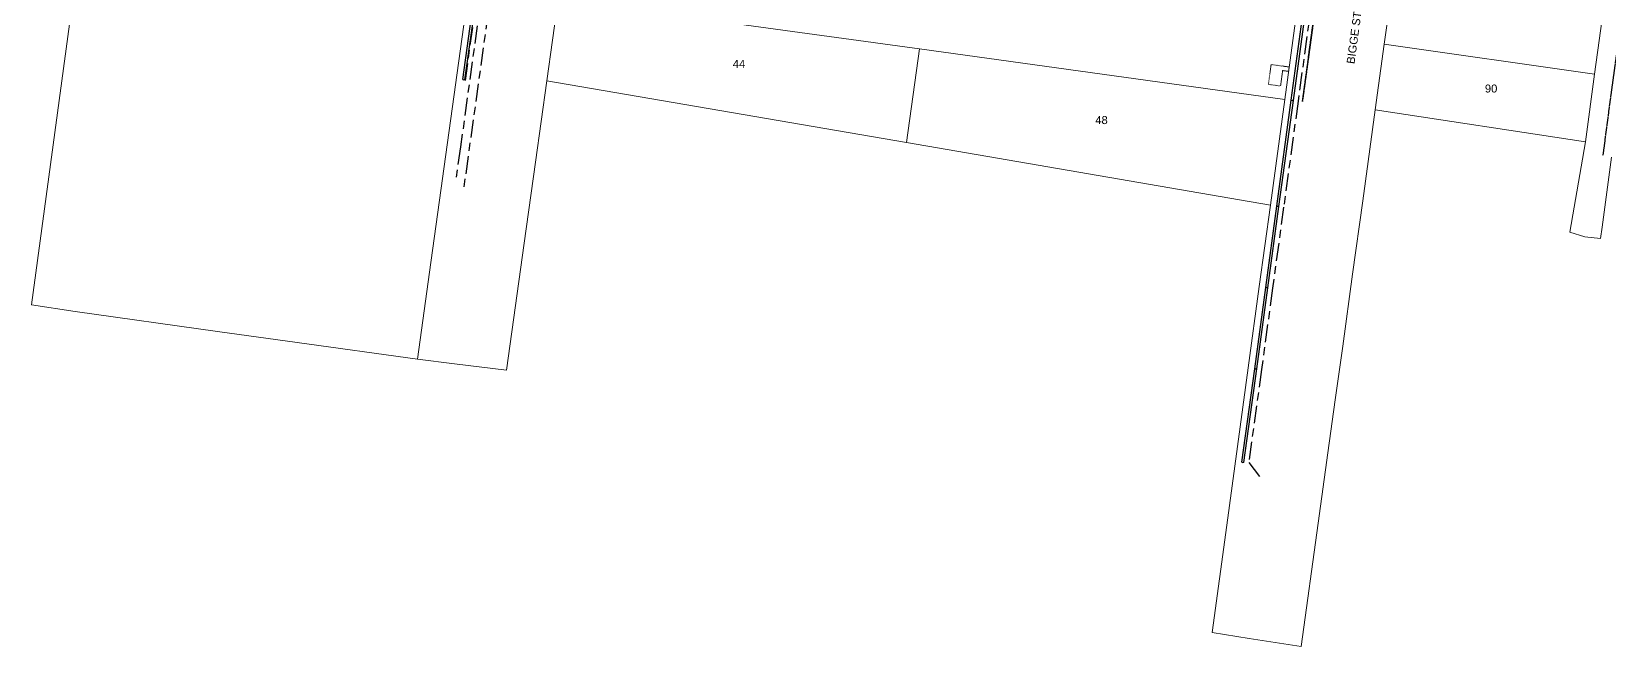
# Model space of a CAD drawing. Header units: metres. Extents: x 307881 to 309377, y 6244646 to 6245709.
# Drawn here: x 308124.3 to 308479.1, y 6244719.1 to 6244857.5 of the extents above; entities that cross this region are included whole.
import ezdxf

# ---------------------------------------------------------------- set-up
doc = ezdxf.new("R2010")
doc.units = ezdxf.units.M
for name, pattern in [('Cable Exist OH', [1, 1, 0]), ('Cable Exist UG', [8.2, 4, -1.2, 1.8, -1.2]), ('HIDDEN', [0.375, 0.25, -0.125]), ('HIDDEN2', [0.1875, 0.125, -0.0625])]:
    doc.linetypes.add(name, pattern=pattern)
for name, color, linetype, lineweight in [('Cadastre Land Parcels_SP_EXT', 9, 'Continuous', 5), ('Cadastre Other Property_SP_EXT', 9, 'HIDDEN', 5), ('Cadastre Roads_SP_EXT', 9, 'Continuous', 5)]:
    doc.layers.add(name, color=color, linetype=linetype, lineweight=lineweight)
for name, color, linetype in [('Duct_SP_EXT', 7, 'Continuous'), ('Mains_HV_EXT', 7, 'Continuous'), ('Mains_LV_EXT', 7, 'Continuous'), ('Mains_SL_EXT', 7, 'Continuous')]:
    doc.layers.add(name, color=color, linetype=linetype)
doc.styles.get("Standard").update_dxf_attribs({"font": 'arial.ttf'})

msp = doc.modelspace()

# ---------------------------------------------------------------- linework, layer by layer
at = {"layer": 'Cadastre Land Parcels_SP_EXT', "linetype": 'Continuous'}
for points in [[(308213.79, 6244803.33), (308222.58, 6244866.63), (308227.05, 6244898.68), (308234.6, 6244953.09), (308236.44, 6244966.23), (308238.83, 6244983.41), (308235.17, 6244988.38), (308194.4, 6244994.06), (308155.56, 6244999.52), (308151.42, 6244996.31), (308147.19, 6244965.16), (308139.84, 6244910.76), (308135.41, 6244878.04), (308124.3, 6244795.96), (308134.1, 6244794.48), (308166.1, 6244790), (308184.02, 6244787.51), (308211.06, 6244783.74), (308213.79, 6244803.33)], [(308412.52, 6244889.3), (308249.41, 6244912.02), (308242.94, 6244866.01), (308242.74, 6244864.77), (308323.98, 6244853.57), (308406.13, 6244842.23), (308412.52, 6244889.3)], [(308477.88, 6244863.08), (308430.6, 6244869.99), (308428.48, 6244854.64), (308475.79, 6244847.9), (308477.88, 6244863.08)], [(308323.98, 6244853.57), (308242.74, 6244864.77), (308240.18, 6244846.41), (308321.03, 6244832.49), (308323.98, 6244853.57)], [(308402.88, 6244818.4), (308406.13, 6244842.23), (308323.98, 6244853.57), (308321.03, 6244832.49), (308402.88, 6244818.4)], [(308475.79, 6244847.9), (308428.48, 6244854.64), (308426.45, 6244839.84), (308473.73, 6244832.71), (308475.79, 6244847.9)]]:
    msp.add_lwpolyline(points, close=True, dxfattribs=at)
at = {"layer": 'Cadastre Other Property_SP_EXT', "linetype": 'HIDDEN2'}
msp.add_lwpolyline([(308406.97, 6244848.53), (308407.1, 6244849.52), (308403.04, 6244850.07), (308402.44, 6244845.61), (308405.16, 6244845.24), (308405.63, 6244848.71), (308406.97, 6244848.53)], close=True, dxfattribs=at)
at = {"layer": 'Cadastre Roads_SP_EXT', "linetype": 'Continuous'}
msp.add_lwpolyline([(308249.41, 6244912.02), (308259.63, 6244985.07), (308251, 6244984.38), (308238.83, 6244983.41), (308236.44, 6244966.23), (308234.6, 6244953.09), (308227.05, 6244898.68), (308222.58, 6244866.63), (308213.79, 6244803.33), (308211.06, 6244783.74), (308219.4, 6244782.71), (308231.09, 6244781.26), (308235.1, 6244809.9), (308237.64, 6244828.12), (308240.18, 6244846.41), (308242.74, 6244864.77), (308242.94, 6244866.01), (308249.41, 6244912.02)], close=True, dxfattribs=at)
for points in [[(308412.52, 6244889.3), (308406.13, 6244842.23), (308402.88, 6244818.4), (308400.39, 6244800.11), (308397.9, 6244781.82), (308393.06, 6244746.4), (308389.76, 6244722.24), (308398.13, 6244720.93), (308409.83, 6244719.1), (308413.65, 6244746.84), (308415.83, 6244762.67), (308417.47, 6244774.63), (308419.13, 6244786.69), (308421.36, 6244802.86), (308423.63, 6244819.38), (308426.45, 6244839.84), (308428.48, 6244854.64), (308430.6, 6244869.99)], [(308480.15, 6244879.46), (308477.88, 6244863.08), (308475.79, 6244847.9), (308473.73, 6244832.71), (308470.23, 6244812.37), (308473.57, 6244811.3), (308477.13, 6244810.9), (308477.46, 6244813.45), (308479.58, 6244829.23)]]:
    msp.add_lwpolyline(points, dxfattribs=at)
at = {"layer": 'Duct_SP_EXT'}
for p, q in [((308407.58, 6244842.03), (308413.97, 6244889.1)), ((308408.05, 6244841.97), (308414.45, 6244889.04)), ((308221.27, 6244846.67), (308224.02, 6244866.42)), ((308221.75, 6244846.6), (308224.49, 6244866.36)), ((308221.27, 6244846.67), (308221.51, 6244846.64)), ((308221.75, 6244846.6), (308221.51, 6244846.64)), ((308404.33, 6244818.2), (308407.58, 6244842.03)), ((308404.81, 6244818.14), (308408.05, 6244841.97)), ((308407.58, 6244842.03), (308407.81, 6244842)), ((308408.05, 6244841.97), (308407.81, 6244842)), ((308401.84, 6244799.91), (308404.33, 6244818.2)), ((308402.31, 6244799.85), (308404.81, 6244818.14)), ((308404.33, 6244818.2), (308404.57, 6244818.17)), ((308404.81, 6244818.14), (308404.57, 6244818.17)), ((308399.35, 6244781.62), (308401.84, 6244799.91)), ((308399.82, 6244781.55), (308402.31, 6244799.85)), ((308401.84, 6244799.91), (308402.08, 6244799.88)), ((308402.31, 6244799.85), (308402.08, 6244799.88)), ((308396.46, 6244760.57), (308399.35, 6244781.62)), ((308396.94, 6244760.5), (308399.82, 6244781.55)), ((308399.35, 6244781.62), (308399.59, 6244781.59)), ((308399.82, 6244781.55), (308399.59, 6244781.59)), ((308396.46, 6244760.57), (308396.7, 6244760.54)), ((308396.94, 6244760.5), (308396.7, 6244760.54))]:
    msp.add_line(p, q, dxfattribs=at)
at = {"layer": 'Mains_HV_EXT', "linetype": 'Cable Exist UG'}
for points in [[(308462.29, 6245028.74), (308460.01, 6245028.26), (308438.62, 6245031.87), (308437.11, 6245032.08), (308437.11, 6245032.08), (308430.98, 6244987.05), (308429.69, 6244983.17), (308428.72, 6244981.69), (308428.03, 6244980.9), (308427.65, 6244980.49), (308425.41, 6244961.92), (308425.41, 6244961.92), (308415.5, 6244888.9), (308409.1, 6244841.83), (308405.86, 6244818), (308403.36, 6244799.71), (308400.87, 6244781.41), (308398.02, 6244760.53), (308400.55, 6244757.2)], [(308181.08, 6245000.82), (308183.32, 6245000.5), (308236.57, 6244993.19), (308239.4, 6244991.85), (308241.52, 6244989.76), (308243.16, 6244986.84), (308243.97, 6244983.78), (308221.42, 6244821.88)], [(308176.77, 6244992.52), (308178.58, 6244991.75), (308180.78, 6244995.88), (308181.12, 6244998.87), (308181.12, 6244998.87), (308236.19, 6244991.21), (308237.89, 6244990.21), (308239.71, 6244988.44), (308241.08, 6244986.18), (308241.83, 6244983.28), (308239.8, 6244968.25), (308230.13, 6244899.41), (308220.76, 6244831.54), (308219.75, 6244824.74)]]:
    msp.add_lwpolyline(points, dxfattribs=at)
at = {"layer": 'Mains_LV_EXT', "linetype": 'Cable Exist OH'}
msp.add_lwpolyline([(308410.09, 6244841.78), (308415.44, 6244881.16)], dxfattribs=at)
at = {"layer": 'Mains_SL_EXT', "linetype": 'Cable Exist OH'}
for points in [[(308485.99, 6244891.74), (308477.6, 6244829.57)], [(308415.44, 6244881.16), (308410.09, 6244841.78)]]:
    msp.add_lwpolyline(points, dxfattribs=at)
at = {"layer": 'Mains_SL_EXT', "linetype": 'Cable Exist UG'}
msp.add_lwpolyline([(308225.7, 6244874.67), (308221.78, 6244846.46)], dxfattribs=at)

# ---------------------------------------------------------------- texts
at = {"layer": 'Cadastre Land Parcels_SP_EXT'}
for s, p in [('44', (308281.98, 6244849.31)), ('90', (308451.11, 6244843.77)), ('48', (308363.5, 6244836.67))]:
    msp.add_text(s, height=1.8, dxfattribs=at).set_placement(p)
at = {"layer": 'Cadastre Roads_SP_EXT'}
msp.add_text('BIGGE ST', height=1.8, rotation=82.2077, dxfattribs=at).set_placement((308421.77, 6244850.12))

doc.saveas('drawing.dxf')
